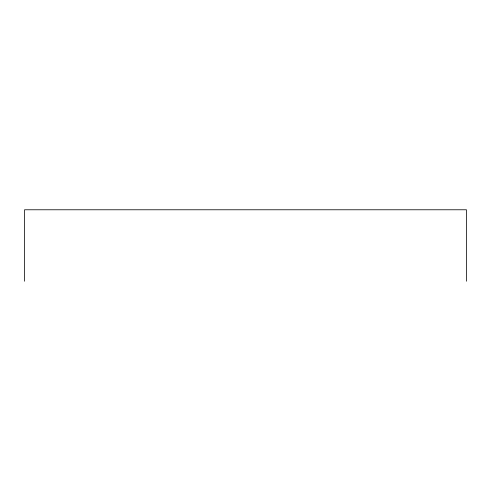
<?xml version="1.0" encoding="UTF-8"?>
<svg xmlns="http://www.w3.org/2000/svg" width="491" height="491" viewBox="0 0 491 491"><rect width="100%" height="100%" fill="white"/><g stroke="black" fill="none" stroke-linecap="round" stroke-linejoin="round"><path stroke-width="0.74" d="M466.45 281.226L466.45 209.774L24.55 209.774L24.55 281.226"/></g></svg>
